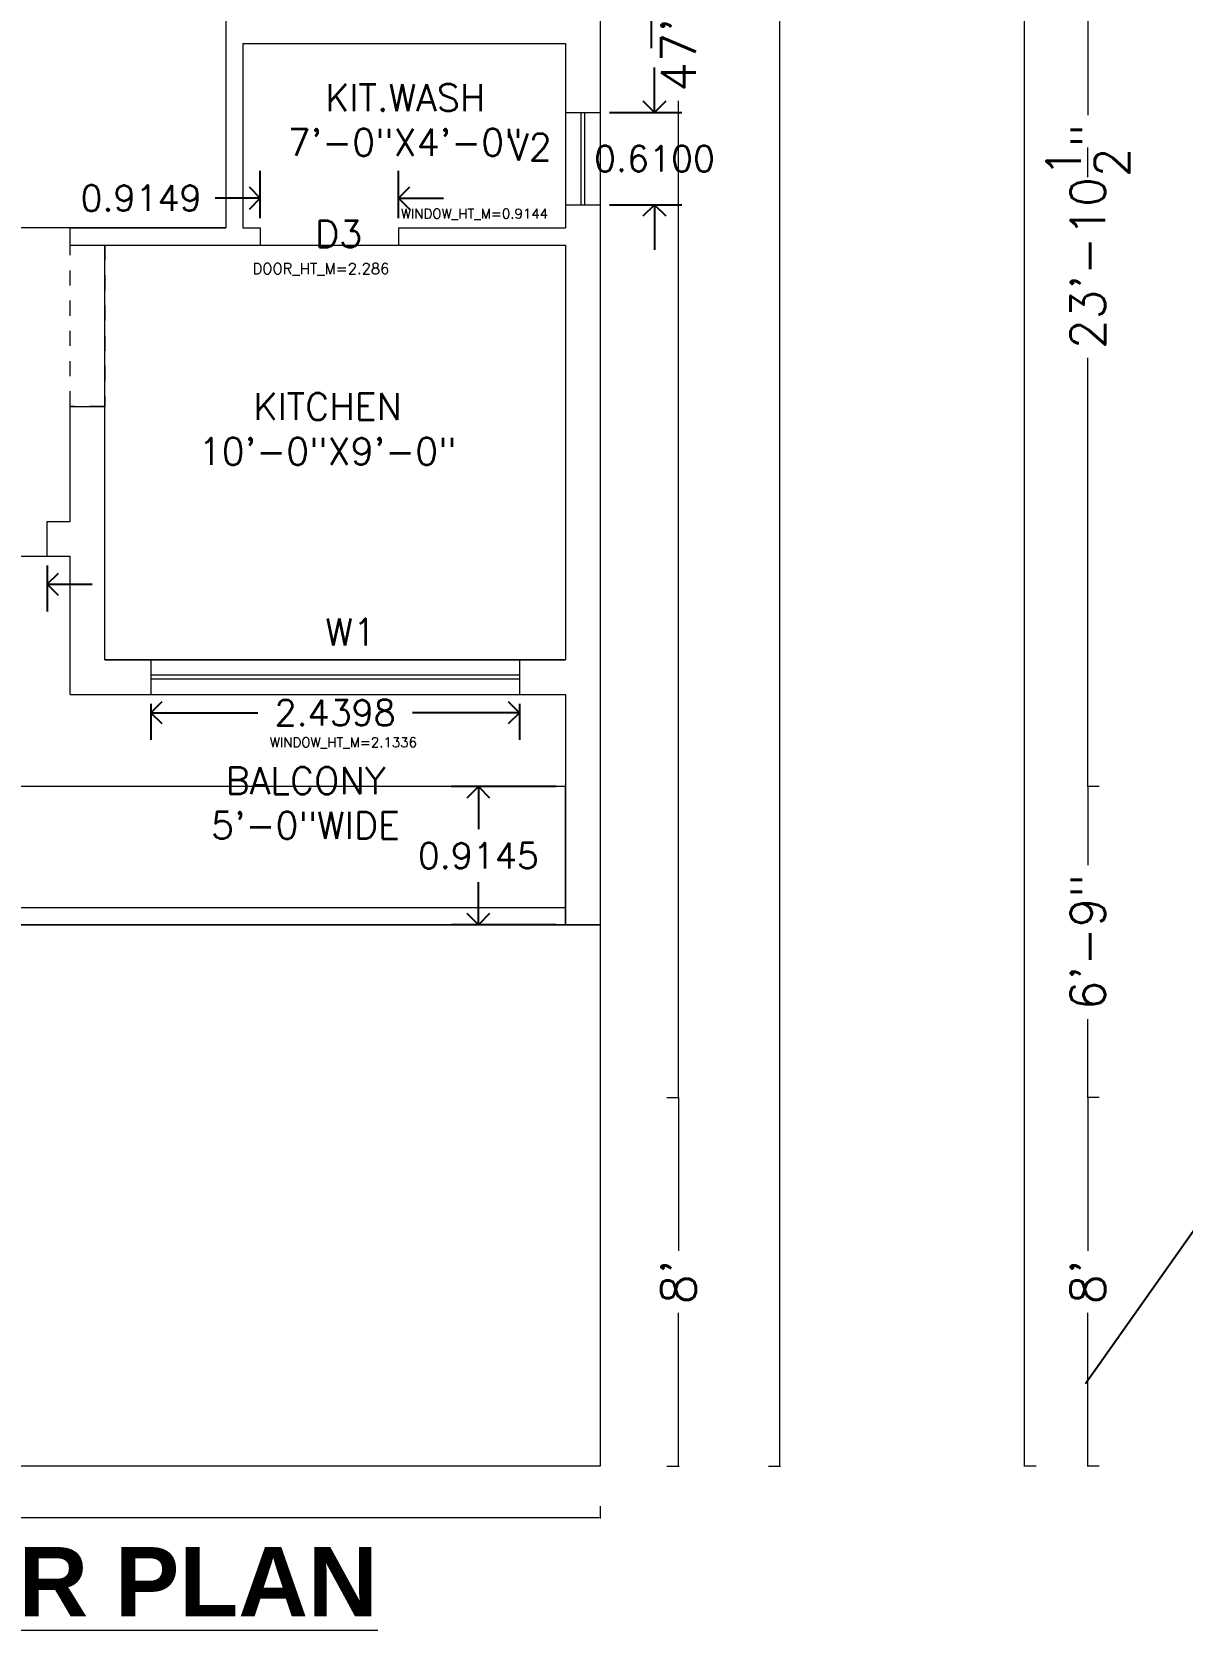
# Model space of a CAD drawing. Header units: metres. Extents: x 0 to 66.7, y 0 to 52.7.
# Drawn here: x 27.95 to 35.56, y 26.36 to 36.93 of the extents above; entities that cross this region are included whole.
import ezdxf

# ---------------------------------------------------------------- set-up
doc = ezdxf.new("R2010")
doc.units = ezdxf.units.M
doc.linetypes.add('DASH2', pattern=[0.375, 0.25, -0.125])
for name, color, linetype in [('BLK_1_FLR_1_BALCONY_2', 7, 'Continuous'), ('BLK_1_FLR_1_BLT_UP_AREA', 25, 'Continuous'), ('BLK_1_FLR_1_BLT_UP_AREA_DEDUCT', 25, 'Continuous'), ('BLK_1_FLR_1_KITCHEN', 215, 'Continuous'), ('BLK_1_FLR_1_NON_HABITATIONAL_DOOR_5', 210, 'Continuous'), ('BLK_1_FLR_1_REGULAR_ROOM_3', 154, 'Continuous'), ('BLK_1_FLR_1_REGULAR_ROOM_3_DOOR_2', 210, 'Continuous'), ('BLK_1_FLR_1_TOILET_2_VENTILATION', 50, 'Continuous'), ('BLK_1_FLR_1_WINDOW_1', 50, 'Continuous'), ('BLK_1_FLR_1_WINDOW_2', 50, 'Continuous'), ('BLK_1_FLR_2_BALCONY_1', 7, 'Continuous')]:
    doc.layers.add(name, color=color, linetype=linetype)
doc.layers.add('TEXT', color=7, linetype='Continuous', lineweight=18)
doc.layers.add('WALL', color=251, linetype='Continuous', lineweight=30)
doc.styles.get("Standard").update_dxf_attribs({"font": 'simplex.shx'})
doc.dimstyles.new('int. working', dxfattribs={"dimtxt": 9, "dimasz": 0.18, "dimexe": 0.18, "dimexo": 0.0625, "dimgap": 0.09, "dimtad": 0, "dimdec": 1, "dimzin": 0, "dimdsep": 46, "dimlunit": 4, "dimtxsty": 'Standard', "dimcen": 0.09, "dimadec": 0, "dimazin": 0, "dimtfac": 1, "dimtdec": 1, "dimtofl": 0, "dimtmove": 0, "dimatfit": 3, "dimfxl": 1, "dimtolj": 1, "dimtzin": 0, "dimlwd": 5, "dimlwe": 0, "dimarcsym": 0})
doc.dimstyles.get("Standard").update_dxf_attribs({"dimtxt": 0.17, "dimasz": 0.149, "dimexe": 0.18, "dimexo": 0.0625, "dimgap": 0.09, "dimtad": 0, "dimtih": 1, "dimtoh": 1, "dimdec": 4, "dimzin": 0, "dimdsep": 46, "dimtxsty": 'Standard', "dimblk": 'OPEN90', "dimcen": 0.09, "dimadec": 0, "dimazin": 0, "dimtfac": 1, "dimtdec": 4, "dimtofl": 0, "dimtmove": 0, "dimatfit": 1, "dimldrblk": 'OPEN', "dimfxl": 1, "dimtolj": 1, "dimtzin": 0, "dimarcsym": 0})

# ---------------------------------------------------------------- blocks, each defined once
blk = doc.blocks.new('_Open90')
at = {"color": 0, "linetype": 'ByBlock', "lineweight": -2}
for p, q in [((0, 0), (-1, 0)), ((-0.5, 0.5), (0, 0)), ((0, 0), (-0.5, -0.5))]:
    blk.add_line(p, q, dxfattribs=at)
blk = doc.blocks.new('*D268')
at = {"layer": 'BLK_1_FLR_1_BALCONY_2', "color": 0, "lineweight": -2, "transparency": 16777216}
for p, q in [((31.416, 31.94), (30.722, 31.94)), ((30.902, 31.791), (30.902, 31.658)), ((30.902, 31.174), (30.902, 31.308)), ((31.416, 31.025), (30.722, 31.025))]:
    blk.add_line(p, q, dxfattribs=at)
at = {"layer": 'DEFPOINTS', "color": 0, "lineweight": 0, "transparency": 16777216}
for p in [(30.902, 31.94), (31.479, 31.94), (31.479, 31.025)]:
    blk.add_point(p, dxfattribs=at)
at = {"layer": 'BLK_1_FLR_1_BALCONY_2', "color": 0, "lineweight": -2, "transparency": 16777216, "xscale": 0.149, "yscale": 0.149, "zscale": 0.149}
for p, rotation in [((30.902, 31.94), 90), ((30.902, 31.025), 270)]:
    blk.add_blockref('_Open90', p, dxfattribs=dict(at, rotation=rotation))
at = {"layer": 'BLK_1_FLR_1_BALCONY_2', "color": 0, "lineweight": 0, "transparency": 16777216, "insert": (30.902, 31.483), "char_height": 0.17, "attachment_point": 5}
blk.add_mtext('\\A1;0.9145', dxfattribs=at)
blk = doc.blocks.new('_Open')
at = {"color": 0, "linetype": 'ByBlock', "lineweight": -2}
for p, q in [((-1, 0.167), (0, 0)), ((-1, -0.167), (0, 0)), ((0, 0), (-1, 0))]:
    blk.add_line(p, q, dxfattribs=at)
blk = doc.blocks.new('*D300')
at = {"layer": 'BLK_1_FLR_1_TOILET_2_VENTILATION', "color": 0, "lineweight": -2, "transparency": 16777216}
for p, q in [((32.047, 38.036), (32.047, 38.185)), ((31.77, 37.887), (32.227, 37.887)), ((31.77, 37.125), (32.227, 37.125)), ((32.047, 36.976), (32.047, 36.827))]:
    blk.add_line(p, q, dxfattribs=at)
at = {"layer": 'DEFPOINTS', "color": 0, "lineweight": 0, "transparency": 16777216}
for p in [(31.707, 37.887), (32.047, 37.887), (31.707, 37.125)]:
    blk.add_point(p, dxfattribs=at)
at = {"layer": 'BLK_1_FLR_1_TOILET_2_VENTILATION', "color": 0, "lineweight": -2, "transparency": 16777216, "xscale": 0.149, "yscale": 0.149, "zscale": 0.149}
for p, rotation in [((32.047, 37.887), 270), ((32.047, 37.125), 90)]:
    blk.add_blockref('_Open90', p, dxfattribs=dict(at, rotation=rotation))
at = {"layer": 'BLK_1_FLR_1_TOILET_2_VENTILATION', "color": 0, "lineweight": 0, "transparency": 16777216, "insert": (32.047, 37.506), "char_height": 0.17, "attachment_point": 5}
blk.add_mtext('\\A1;0.7624', dxfattribs=at)
blk = doc.blocks.new('*D301')
at = {"layer": 'BLK_1_FLR_1_WINDOW_1', "color": 0, "lineweight": -2, "transparency": 16777216}
for p, q in [((28.734, 32.488), (28.734, 32.249)), ((31.174, 32.488), (31.174, 32.249)), ((28.883, 32.429), (29.443, 32.429)), ((31.025, 32.429), (30.465, 32.429))]:
    blk.add_line(p, q, dxfattribs=at)
at = {"layer": 'DEFPOINTS', "color": 0, "lineweight": 0, "transparency": 16777216}
for p in [(28.734, 32.55), (31.174, 32.55), (31.174, 32.429)]:
    blk.add_point(p, dxfattribs=at)
at = {"layer": 'BLK_1_FLR_1_WINDOW_1', "color": 0, "lineweight": -2, "transparency": 16777216, "xscale": 0.149, "yscale": 0.149, "zscale": 0.149, "rotation": 180}
blk.add_blockref('_Open90', (28.734, 32.429), dxfattribs=at)
at = {"layer": 'BLK_1_FLR_1_WINDOW_1', "color": 0, "lineweight": -2, "transparency": 16777216, "xscale": 0.149, "yscale": 0.149, "zscale": 0.149}
blk.add_blockref('_Open90', (31.174, 32.429), dxfattribs=at)
at = {"layer": 'BLK_1_FLR_1_WINDOW_1', "color": 0, "lineweight": 0, "transparency": 16777216, "insert": (29.954, 32.429), "char_height": 0.17, "attachment_point": 5}
blk.add_mtext('\\A1;2.4398', dxfattribs=at)
blk = doc.blocks.new('*D302')
at = {"layer": 'BLK_1_FLR_1_WINDOW_2', "color": 0, "lineweight": -2, "transparency": 16777216}
for p, q in [((32.068, 36.55), (32.068, 36.699)), ((31.77, 36.401), (32.248, 36.401)), ((31.77, 35.791), (32.248, 35.791)), ((32.068, 35.642), (32.068, 35.493))]:
    blk.add_line(p, q, dxfattribs=at)
at = {"layer": 'DEFPOINTS', "color": 0, "lineweight": 0, "transparency": 16777216}
for p in [(31.707, 36.401), (31.707, 35.791), (32.068, 35.791)]:
    blk.add_point(p, dxfattribs=at)
at = {"layer": 'BLK_1_FLR_1_WINDOW_2', "color": 0, "lineweight": -2, "transparency": 16777216, "xscale": 0.149, "yscale": 0.149, "zscale": 0.149}
for p, rotation in [((32.068, 36.401), 270), ((32.068, 35.791), 90)]:
    blk.add_blockref('_Open90', p, dxfattribs=dict(at, rotation=rotation))
at = {"layer": 'BLK_1_FLR_1_WINDOW_2', "color": 0, "lineweight": 0, "transparency": 16777216, "insert": (32.068, 36.096), "char_height": 0.17, "attachment_point": 5}
blk.add_mtext('\\A1;0.6100', dxfattribs=at)
blk = doc.blocks.new('*D306')
at = {"layer": 'BLK_1_FLR_1_REGULAR_ROOM_3_DOOR_2', "color": 0, "lineweight": -2, "transparency": 16777216}
for p, q in [((26.827, 33.403), (26.827, 33.099)), ((28.048, 33.403), (28.048, 33.099)), ((26.678, 33.279), (26.529, 33.279)), ((28.197, 33.279), (28.346, 33.279))]:
    blk.add_line(p, q, dxfattribs=at)
at = {"layer": 'DEFPOINTS', "color": 0, "lineweight": 0, "transparency": 16777216}
for p in [(26.827, 33.465), (28.048, 33.465), (28.048, 33.279)]:
    blk.add_point(p, dxfattribs=at)
at = {"layer": 'BLK_1_FLR_1_REGULAR_ROOM_3_DOOR_2', "color": 0, "lineweight": -2, "transparency": 16777216, "xscale": 0.149, "yscale": 0.149, "zscale": 0.149}
blk.add_blockref('_Open90', (26.827, 33.279), dxfattribs=at)
at = {"layer": 'BLK_1_FLR_1_REGULAR_ROOM_3_DOOR_2', "color": 0, "lineweight": -2, "transparency": 16777216, "xscale": 0.149, "yscale": 0.149, "zscale": 0.149, "rotation": 180}
blk.add_blockref('_Open90', (28.048, 33.279), dxfattribs=at)
at = {"layer": 'BLK_1_FLR_1_REGULAR_ROOM_3_DOOR_2', "color": 0, "lineweight": 0, "transparency": 16777216, "insert": (27.437, 33.279), "char_height": 0.17, "attachment_point": 5}
blk.add_mtext('\\A1;1.2205', dxfattribs=at)
blk = doc.blocks.new('*D311')
at = {"layer": 'BLK_1_FLR_1_NON_HABITATIONAL_DOOR_5', "color": 0, "lineweight": -2, "transparency": 16777216}
for p, q in [((29.458, 35.701), (29.458, 36.015)), ((30.373, 35.701), (30.373, 36.015)), ((29.309, 35.835), (29.16, 35.835)), ((30.522, 35.835), (30.671, 35.835))]:
    blk.add_line(p, q, dxfattribs=at)
at = {"layer": 'DEFPOINTS', "color": 0, "lineweight": 0, "transparency": 16777216}
for p in [(29.458, 35.835), (29.458, 35.638), (30.373, 35.638)]:
    blk.add_point(p, dxfattribs=at)
at = {"layer": 'BLK_1_FLR_1_NON_HABITATIONAL_DOOR_5', "color": 0, "lineweight": -2, "transparency": 16777216, "xscale": 0.149, "yscale": 0.149, "zscale": 0.149}
blk.add_blockref('_Open90', (29.458, 35.835), dxfattribs=at)
at = {"layer": 'BLK_1_FLR_1_NON_HABITATIONAL_DOOR_5', "color": 0, "lineweight": -2, "transparency": 16777216, "xscale": 0.149, "yscale": 0.149, "zscale": 0.149, "rotation": 180}
blk.add_blockref('_Open90', (30.373, 35.835), dxfattribs=at)
at = {"layer": 'BLK_1_FLR_1_NON_HABITATIONAL_DOOR_5', "color": 0, "lineweight": 0, "transparency": 16777216, "insert": (28.669, 35.835), "char_height": 0.17, "attachment_point": 5}
blk.add_mtext('\\A1;0.9149', dxfattribs=at)

msp = doc.modelspace()

# ---------------------------------------------------------------- linework, layer by layer
at = {"lineweight": 0}
for p, q in [((29.22933, 39.79355), (29.22933, 35.63822)), ((34.93644, 39.21714), (34.93644, 36.1504)), ((32.89813, 27.44651), (32.89813, 37.37728)), ((34.51783, 27.44651), (34.51783, 37.37728)), ((31.70728, 37.12499), (31.70728, 36.40067)), ((29.3437, 36.85813), (29.3437, 35.63822)), ((29.3437, 36.85813), (31.47855, 36.85813)), ((31.47855, 36.85813), (31.47855, 36.40067)), ((32.22678, 29.88633), (32.22678, 36.6871)), ((31.47855, 36.40067), (31.70728, 36.40067)), ((31.47855, 36.40067), (31.47855, 35.79071)), ((31.58021, 36.40067), (31.58021, 35.79071)), ((31.60562, 36.40067), (31.60562, 35.79071)), ((31.70728, 36.40067), (31.70728, 36.40067)), ((31.70728, 36.40067), (31.70728, 35.79071)), ((31.47855, 35.79071), (31.47855, 35.63822)), ((31.47855, 35.79071), (31.70728, 35.79071)), ((31.70728, 35.79071), (31.70728, 31.02543)), ((28.20003, 35.52385), (28.20003, 35.63822)), ((28.20003, 35.63822), (29.22933, 35.63822)), ((29.3437, 35.63822), (29.45807, 35.63822)), ((29.45807, 35.63822), (29.45807, 35.52385)), ((30.373, 35.63822), (31.47855, 35.63822)), ((30.373, 35.63822), (30.373, 35.52385)), ((28.20003, 35.52385), (29.45807, 35.52385)), ((30.373, 35.52385), (31.47855, 35.52385)), ((31.47855, 35.52385), (31.47855, 32.77905)), ((34.93644, 31.94494), (34.93644, 35.01168)), ((28.20003, 33.69399), (28.20003, 34.45643)), ((28.20003, 34.45643), (28.42877, 34.45643)), ((28.42877, 32.77905), (28.42877, 34.45643)), ((28.04754, 33.46525), (28.04754, 33.69399)), ((28.04754, 33.69399), (28.20003, 33.69399)), ((26.82704, 33.46525), (28.04754, 33.46525)), ((28.04754, 33.46525), (28.20003, 33.46525)), ((28.20003, 32.55032), (28.20003, 33.46525)), ((28.42877, 32.77905), (28.73374, 32.77905)), ((28.73374, 32.77905), (28.73374, 32.55032)), ((28.73374, 32.77905), (31.17357, 32.77905)), ((31.17357, 32.77905), (31.47855, 32.77905)), ((31.17357, 32.77905), (31.17357, 32.55032)), ((31.17357, 32.67739), (28.73374, 32.67739)), ((31.17357, 32.65198), (28.73374, 32.65198)), ((28.20003, 32.55032), (28.73374, 32.55032)), ((28.73374, 32.55032), (31.17357, 32.55032)), ((31.17357, 32.55032), (31.47855, 32.55032)), ((31.47855, 32.55032), (31.47855, 31.02543)), ((35.01269, 31.94036), (34.93187, 31.94036)), ((35.01269, 31.94036), (34.93187, 31.94036)), ((34.93644, 31.93579), (34.93644, 31.21799)), ((31.47855, 31.02543), (31.70728, 31.02543)), ((31.70728, 31.02543), (31.70728, 27.44194)), ((34.93644, 29.88633), (34.93644, 30.60413)), ((32.15053, 29.88176), (32.23135, 29.88176)), ((32.15053, 29.88176), (32.23135, 29.88176)), ((32.22678, 29.87719), (32.22678, 28.76953)), ((35.01269, 29.88176), (34.93187, 29.88176)), ((35.01269, 29.88176), (34.93187, 29.88176)), ((34.93644, 29.87719), (34.93644, 28.76953)), ((32.22678, 27.44651), (32.22678, 28.55417)), ((34.93644, 27.44651), (34.93644, 28.55417)), ((31.70728, 27.44194), (22.55794, 27.44194)), ((32.15053, 27.44194), (32.23135, 27.44194)), ((32.82189, 27.44194), (32.90271, 27.44194)), ((34.59407, 27.44194), (34.51326, 27.44194)), ((35.01269, 27.44194), (34.93187, 27.44194))]:
    msp.add_line(p, q, dxfattribs=at)
at = {"linetype": 'DASH2', "lineweight": 0, "ltscale": 0.2}
msp.add_lwpolyline([(28.20003, 35.52385), (28.42877, 35.52385), (28.42877, 34.45643), (28.20003, 34.45643)], close=True, dxfattribs=at)
at = {"lineweight": 0, "ltscale": 0.3}
for points in [[(26.67514, 29.99613), (27.57737, 29.99613), (27.57737, 31.13979), (31.47855, 31.13979)], [(26.67514, 29.88176), (27.69174, 29.88176), (27.69174, 31.02543), (31.47855, 31.02543)]]:
    msp.add_lwpolyline(points, dxfattribs=at)
at = {"lineweight": 0}
for points in [[(34.93568, 31.94494), (34.93721, 31.94494), (34.93644, 31.94036)], [(34.93568, 31.93579), (34.93721, 31.93579), (34.93644, 31.94036)], [(32.22602, 29.88633), (32.22754, 29.88633), (32.22678, 29.88176)], [(32.22602, 29.87719), (32.22754, 29.87719), (32.22678, 29.88176)], [(34.93568, 29.88633), (34.93721, 29.88633), (34.93644, 29.88176)], [(34.93568, 29.87719), (34.93721, 29.87719), (34.93644, 29.88176)], [(32.22602, 27.44651), (32.22754, 27.44651), (32.22678, 27.44194)], [(32.89737, 27.44651), (32.89889, 27.44651), (32.89813, 27.44194)], [(34.51707, 27.44651), (34.51859, 27.44651), (34.51783, 27.44194)], [(34.93568, 27.44651), (34.93721, 27.44651), (34.93644, 27.44194)]]:
    msp.add_solid(points, dxfattribs=at)
at = {"layer": 'BLK_1_FLR_1_BLT_UP_AREA', "color": 25, "lineweight": 0}
msp.add_lwpolyline([(22.55794, 45.20691), (31.70728, 45.20691), (31.70728, 31.02543), (27.69174, 31.02543), (27.69174, 29.88176), (22.55794, 29.88176), (22.55794, 45.20691)], close=True, dxfattribs=at)
at = {"layer": 'BLK_1_FLR_1_BLT_UP_AREA_DEDUCT', "color": 25, "lineweight": 0}
msp.add_lwpolyline([(26.67514, 31.94036), (26.67514, 29.88176), (27.69174, 29.88176), (27.69184, 31.02533), (31.47855, 31.02543), (31.47855, 31.93992), (26.66287, 31.94036)], dxfattribs=at)
at = {"layer": 'BLK_1_FLR_1_KITCHEN', "lineweight": 0}
msp.add_lwpolyline([(28.42877, 35.52385), (31.47855, 35.52385), (31.47855, 32.77905), (28.42877, 32.77905)], close=True, dxfattribs=at)
at = {"layer": 'BLK_1_FLR_1_REGULAR_ROOM_3', "color": 1, "lineweight": 0}
msp.add_lwpolyline([(29.22933, 35.63822), (24.5403, 35.63822), (24.5403, 39.79355), (29.22933, 39.79355)], close=True, dxfattribs=at)
at = {"layer": 'BLK_1_FLR_2_BALCONY_1', "lineweight": 0}
msp.add_lwpolyline([(26.67514, 31.94036), (26.67514, 29.88176), (27.69174, 29.88176), (27.69184, 31.02533), (31.47855, 31.02543), (31.47855, 31.93992), (26.66287, 31.94036)], dxfattribs=at)
at = {"layer": 'WALL', "lineweight": 0}
for p, q in [((31.7027, 27.10152), (27.32891, 27.10152)), ((31.70728, 27.17776), (31.70728, 27.09694))]:
    msp.add_line(p, q, dxfattribs=at)
msp.add_solid([(31.7027, 27.10228), (31.7027, 27.10075), (31.70728, 27.10152)], dxfattribs=at)

# ---------------------------------------------------------------- texts
at = {"layer": 'BLK_1_FLR_1_NON_HABITATIONAL_DOOR_5', "lineweight": 0, "insert": (29.40766, 35.40376), "char_height": 0.0713353, "width": 1.0036879, "attachment_point": 1}
msp.add_mtext('DOOR_HT_M=2.286', dxfattribs=at)
at = {"layer": 'BLK_1_FLR_1_WINDOW_1', "lineweight": 0, "insert": (29.52136, 32.26566), "char_height": 0.0647561, "width": 1.1063572, "attachment_point": 1}
msp.add_mtext('WINDOW_HT_M=2.1336', dxfattribs=at)
at = {"layer": 'BLK_1_FLR_1_WINDOW_2', "lineweight": 0, "insert": (30.38877, 35.76462), "char_height": 0.0647561, "width": 1.1063572, "attachment_point": 1}
msp.add_mtext('WINDOW_HT_M=0.9144', dxfattribs=at)
at = {"layer": 'TEXT', "lineweight": 0, "attachment_point": 3}
for s, insert, char_height, width in [('\\A1;\\pxqc;KIT.WASH 7\'-0"X4\'-0"', (31.16576, 36.58919), 0.1779039, 1.4974644), ('\\A1;\\pxqc;V2', (31.99183, 36.26159), 0.1779039, 1.4974644), ('\\A1;\\pxqc;D3', (30.72525, 35.68632), 0.1779039, 1.4974644), ('\\A1;\\pxqc;KITCHEN 10\'-0"X9\'-0"', (30.65236, 34.5443), 0.1779039, 1.4974644), ('\\A1;\\pxqc;W1', (30.80443, 33.05158), 0.1779039, 1.4974644), ('\\A1;\\pxqc;BALCONY 5\'-0"WIDE', (30.50607, 32.06883), 0.1779039, 1.4974644), ('\\A1;\\pxqc;{\\fArial|b1|i0|c0|p34;\\LFIRST FLOOR PLAN}', (31.02767, 26.90699), 0.4574671, 7.7606422)]:
    msp.add_mtext(s, dxfattribs=dict(at, insert=insert, char_height=char_height, width=width))

# ---------------------------------------------------------------- dimensions: what is measured, and where the dimension line sits
at = {"layer": 'BLK_1_FLR_1_BALCONY_2', "lineweight": 0}
dim = msp.add_linear_dim(base=(30.9022, 31.93992), p1=(31.47855, 31.02543), p2=(31.47855, 31.93992), angle=90, dimstyle='Standard', dxfattribs=at)
dim.commit()
dim.dimension.update_dxf_attribs({"geometry": '*D268', "text_midpoint": (30.9022, 31.48267)})
at = {"layer": 'BLK_1_FLR_1_NON_HABITATIONAL_DOOR_5', "lineweight": 0}
dim = msp.add_linear_dim(base=(29.45807, 35.83539), p1=(30.373, 35.63822), p2=(29.45807, 35.63822), dimstyle='Standard', dxfattribs=at)
dim.commit()
dim.dimension.update_dxf_attribs({"geometry": '*D311', "text_midpoint": (28.66935, 35.83539)})
at = {"layer": 'BLK_1_FLR_1_REGULAR_ROOM_3_DOOR_2', "lineweight": 0}
dim = msp.add_linear_dim(base=(28.04754, 33.27897), p1=(26.82704, 33.46525), p2=(28.04754, 33.46525), dimstyle='Standard', dxfattribs=at)
dim.commit()
dim.dimension.update_dxf_attribs({"geometry": '*D306', "text_midpoint": (27.43729, 33.27897)})
at = {"layer": 'BLK_1_FLR_1_WINDOW_1', "lineweight": 0}
dim = msp.add_linear_dim(base=(31.17357, 32.42901), p1=(28.73374, 32.55032), p2=(31.17357, 32.55032), dimstyle='Standard', dxfattribs=at)
dim.commit()
dim.dimension.update_dxf_attribs({"geometry": '*D301', "text_midpoint": (29.95366, 32.42901)})

# ---------------------------------------------------------------- next in the draw order: texts
at = {"lineweight": 0, "attachment_point": 5, "rotation": 90, "bg_fill": 3, "box_fill_scale": 1.25, "bg_fill_color": 9, "bg_fill_true_color": 13158600, "bg_fill_transparency": 0}
for s, insert, char_height in [('\\A1;47\'-3"', (32.22678, 37.08687), 0.228734), ('\\A1;23\'-10{\\H1x;\\S1/2;}"', (34.93644, 35.58104), 0.2287335), ('\\A1;6\'-9"', (34.93644, 30.91106), 0.228734), ("\\A1;8'", (32.22678, 28.66185), 0.228734), ("\\A1;8'", (34.93644, 28.66185), 0.228734)]:
    msp.add_mtext(s, dxfattribs=dict(at, insert=insert, char_height=char_height))

# ---------------------------------------------------------------- next in the draw order: dimensions: what is measured, and where the dimension line sits
at = {"layer": 'BLK_1_FLR_1_TOILET_2_VENTILATION', "lineweight": 0}
dim = msp.add_linear_dim(base=(32.04748, 37.88743), p1=(31.70728, 37.12499), p2=(31.70728, 37.88743), angle=90, dimstyle='Standard', dxfattribs=at)
dim.commit()
dim.dimension.update_dxf_attribs({"geometry": '*D300', "text_midpoint": (32.04748, 37.50621)})
at = {"layer": 'BLK_1_FLR_1_WINDOW_2', "lineweight": 0}
dim = msp.add_linear_dim(base=(32.06763, 35.79071), p1=(31.70728, 36.40067), p2=(31.70728, 35.79071), angle=90, dimstyle='Standard', dxfattribs=at)
dim.commit()
dim.dimension.update_dxf_attribs({"geometry": '*D302', "text_midpoint": (32.06763, 36.09569)})

# ---------------------------------------------------------------- next in the draw order: leaders
at = {"lineweight": 0}
msp.add_leader([(39.16382, 33.98945), (39.16382, 32.62656), (36.41902, 32.62656)], dimstyle='int. working', override={"dimasz": 6, "dimclrd": 256, "dimldrblk": 'Open90', "dimfxl": 3, "dimfxlon": 1, "dimtfill": 1, "dimlwd": -1, "dimarcsym": 1}, dxfattribs=at)

doc.saveas('drawing.dxf')
